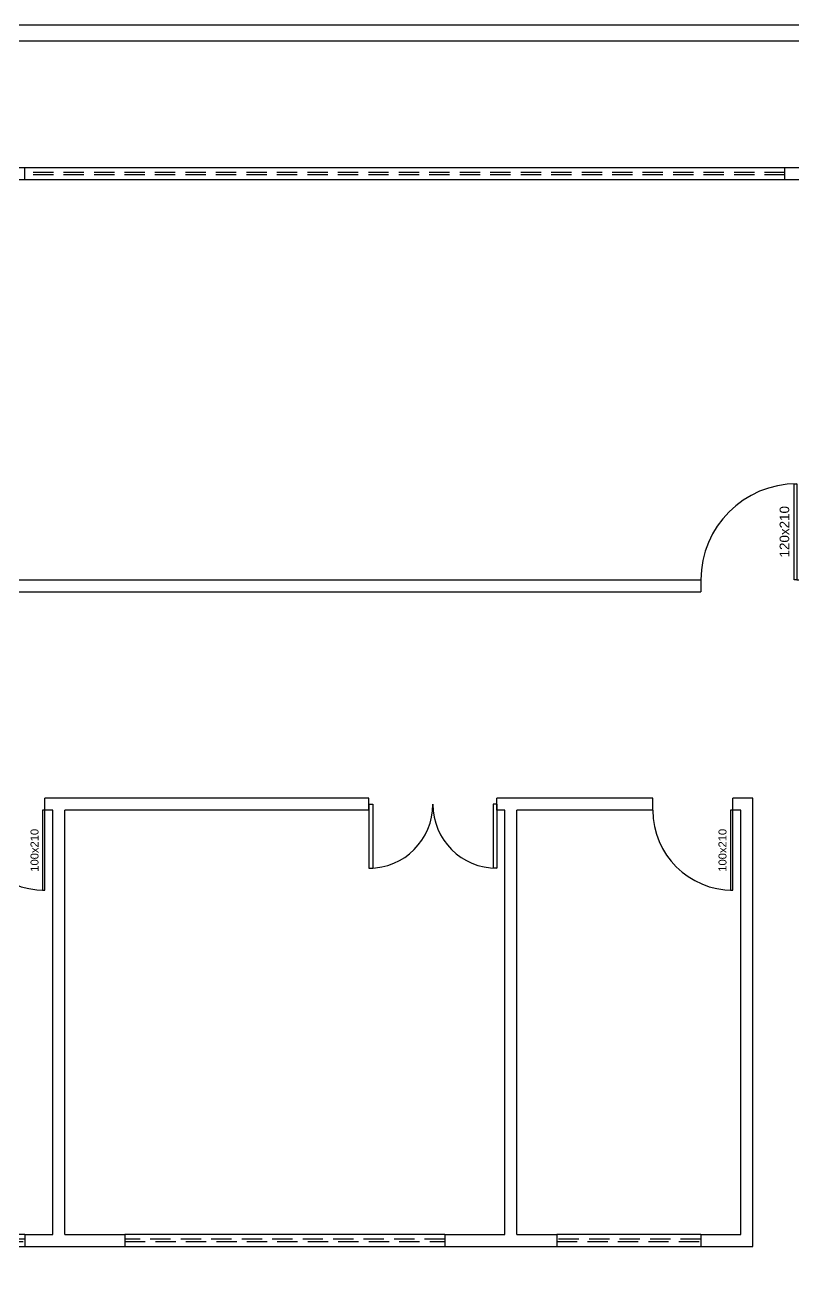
# Model space of a CAD drawing. Header units: centimetres. Extents: x 45464 to 689103, y 12036 to 15025.
# Drawn here: x 686487 to 687447, y 13469 to 15025 of the extents above; entities that cross this region are included whole.
import ezdxf
from ezdxf.enums import TextEntityAlignment as Align

# ---------------------------------------------------------------- set-up
doc = ezdxf.new("R2010")
doc.units = ezdxf.units.CM
doc.header["$LTSCALE"] = 4
doc.linetypes.add('DASHED2', pattern=[9.525, 6.35, -3.175])
for name, color, linetype in [('0.1', 1, 'Continuous'), ('0.2', 2, 'Continuous'), ('0.4', 4, 'Continuous'), ('0.6', 6, 'Continuous'), ('02-CONT', 2, 'Continuous')]:
    doc.layers.add(name, color=color, linetype=linetype)
doc.styles.add('2mm 1-50', font='arial.ttf', dxfattribs={"height": 0.1})

# ---------------------------------------------------------------- blocks, each defined once
blk = doc.blocks.new('1_00e-flat-11-flat-1')
at = {"color": 1}
blk.add_arc((34.1, -62.7), 120, 90, 180, dxfattribs=at)
at = {"layer": '02-CONT'}
blk.add_lwpolyline([(34.1, -62.7), (30.5, -62.7), (30.5, 57.3), (34.1, 57.3)], close=True, dxfattribs=at)
blk = doc.blocks.new('1_00-flat-2-flat-1')
at = {"color": 1}
for centre, start, end in [((-206.7, -94.5), 270, 0), ((-46.7, -94.5), 180, 270)]:
    blk.add_arc(centre, 80, start, end, dxfattribs=at)
at = {"layer": '0.2'}
for p, q in [((-206.7, -94.5), (-201.9, -94.5)), ((-206.7, -94.5), (-206.7, -174.5)), ((-201.9, -94.5), (-201.9, -174.5)), ((-51.5, -94.5), (-51.5, -174.5)), ((-46.7, -94.5), (-51.5, -94.5)), ((-46.7, -94.5), (-46.7, -174.5)), ((-206.7, -174.5), (-201.9, -174.5)), ((-46.7, -174.5), (-51.5, -174.5))]:
    blk.add_line(p, q, dxfattribs=at)
blk = doc.blocks.new('1_00e-flat-9-flat-1')
at = {"color": 1}
blk.add_arc((28.4, 52.3), 100, 180, 270, dxfattribs=at)
at = {"layer": '02-CONT'}
blk.add_lwpolyline([(28.4, 52.3), (25.4, 52.3), (25.4, -47.7), (28.4, -47.7)], close=True, dxfattribs=at)
blk = doc.blocks.new('1_00e-flat-8-flat-1')
at = {"color": 1}
blk.add_arc((28.4, 52.3), 100, 180, 270, dxfattribs=at)
at = {"layer": '02-CONT'}
blk.add_lwpolyline([(28.4, 52.3), (25.4, 52.3), (25.4, -47.7), (28.4, -47.7)], close=True, dxfattribs=at)

msp = doc.modelspace()

# ---------------------------------------------------------------- linework, layer by layer
at = {"layer": '0.1', "linetype": 'DASHED2'}
for p, q in [((686487.2, 13507.5), (686307.2, 13507.5)), ((686307.2, 13504.5), (686487.2, 13504.5)), ((687012.2, 13507.5), (686612.2, 13507.5)), ((686612.2, 13504.5), (687012.2, 13504.5)), ((687332.2, 13507.5), (687152.2, 13507.5)), ((687152.2, 13504.5), (687332.2, 13504.5))]:
    msp.add_line(p, q, dxfattribs=at)
for points in [[(687437.2, 14840.6), (686487.2, 14840.6)], [(687437.2, 14837.6), (686487.2, 14837.6)]]:
    msp.add_lwpolyline(points, dxfattribs=at)
at = {"layer": '0.4'}
for points in [[(684212.9, 15025.1), (689103.4, 15025.1), (688248.2, 12558.8)], [(684237.9, 15005.1), (689075.3, 15005.1), (688251.3, 12628.8)]]:
    msp.add_lwpolyline(points, dxfattribs=at)
at = {"layer": '0.6'}
for p, q in [((686487.2, 14831.6), (686487.2, 14846.6)), ((687437.2, 14831.6), (687437.2, 14846.6)), ((687332.2, 14331.6), (687332.2, 14316.6)), ((686512.2, 14043.5), (686512.2, 14058.5)), ((686917.2, 14043.5), (686917.2, 14058.5)), ((687077.2, 14043.5), (687077.2, 14058.5)), ((687272.2, 14043.5), (687272.2, 14058.5)), ((687372.2, 14043.5), (687372.2, 14058.5)), ((686487.2, 13513.5), (686307.2, 13513.5)), ((686487.2, 13513.5), (686487.2, 13498.5)), ((686612.2, 13513.5), (686612.2, 13498.5)), ((687012.2, 13513.5), (686612.2, 13513.5)), ((687012.2, 13513.5), (687012.2, 13498.5)), ((687152.2, 13513.5), (687152.2, 13498.5)), ((687332.2, 13513.5), (687152.2, 13513.5)), ((687332.2, 13513.5), (687332.2, 13498.5)), ((686307.2, 13498.5), (686487.2, 13498.5)), ((686612.2, 13498.5), (687012.2, 13498.5)), ((687152.2, 13498.5), (687332.2, 13498.5))]:
    msp.add_line(p, q, dxfattribs=at)
for points in [[(686487.2, 14846.6), (686447.2, 14846.6)], [(686487.2, 14831.6), (686462.2, 14831.6)], [(687437.2, 14846.6), (686487.2, 14846.6)], [(687437.2, 14831.6), (686487.2, 14831.6)], [(687477.2, 14846.6), (687437.2, 14846.6)], [(687452.2, 14331.6), (687462.2, 14331.6), (687462.2, 14831.6), (687437.2, 14831.6)], [(686462.2, 14631.6), (686462.2, 14331.6), (687332.2, 14331.6)], [(686447.2, 14316.6), (687332.2, 14316.6)], [(686537.2, 14058.5), (686512.2, 14058.5)], [(686917.2, 14058.5), (686522.2, 14058.5)], [(687102.2, 14058.5), (687077.2, 14058.5)], [(687272.2, 14058.5), (687087.2, 14058.5)], [(687332.2, 13498.5), (687397.2, 13498.5), (687397.2, 14058.5), (687372.2, 14058.5)], [(686487.2, 13513.5), (686522.2, 13513.5), (686522.2, 14043.5), (686512.2, 14043.5)], [(686537.2, 13513.5), (686537.2, 14043.5)], [(686917.2, 14043.5), (686537.2, 14043.5)], [(687012.2, 13513.5), (687087.2, 13513.5), (687087.2, 14043.5), (687077.2, 14043.5)], [(687102.2, 13513.5), (687102.2, 14043.5)], [(687272.2, 14043.5), (687102.2, 14043.5)], [(687332.2, 13513.5), (687382.2, 13513.5), (687382.2, 14043.5), (687372.2, 14043.5)], [(686537.2, 13513.5), (686612.2, 13513.5)], [(687102.2, 13513.5), (687152.2, 13513.5)], [(686487.2, 13498.5), (686537.2, 13498.5)], [(686522.2, 13498.5), (686612.2, 13498.5)], [(687012.2, 13498.5), (687102.2, 13498.5)], [(687087.2, 13498.5), (687152.2, 13498.5)]]:
    msp.add_lwpolyline(points, dxfattribs=at)

# ---------------------------------------------------------------- block references
for name, p in [('1_00e-flat-11-flat-1', (687418.1, 14394.3)), ('1_00e-flat-8-flat-1', (686483.8, 13991.2)), ('1_00-flat-2-flat-1', (687123.9, 14145.5)), ('1_00e-flat-9-flat-1', (687343.8, 13991.2))]:
    msp.add_blockref(name, p, dxfattribs=at)

# ---------------------------------------------------------------- texts
at = {"layer": '02-CONT', "style": '2mm 1-50'}
for s, height, p in [('120x210', 12, (687436.6, 14391.6)), ('100x210', 10, (686499.2, 13993.5)), ('100x210', 10, (687359.2, 13993.5))]:
    msp.add_text(s, height=height, rotation=90, dxfattribs=at).set_placement(p, align=Align.MIDDLE_CENTER)

doc.saveas('drawing.dxf')
